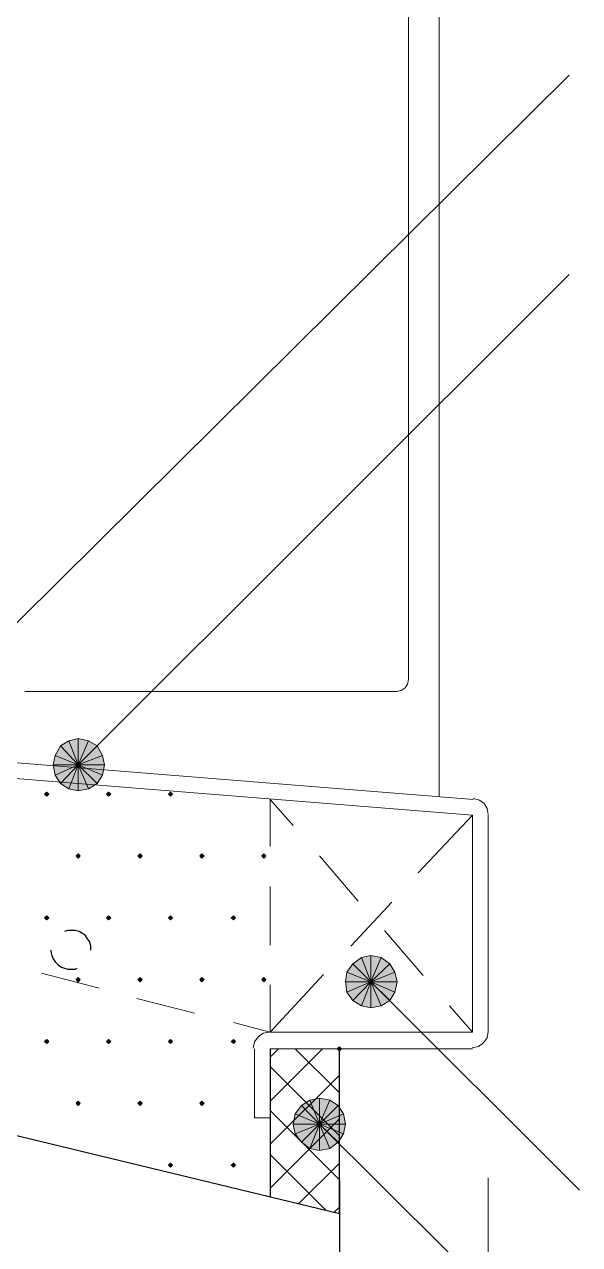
# Model space of a CAD drawing. Header units: millimetres. Extents: x 0 to 420, y 0 to 297.
# Drawn here: x 155.72 to 166.92, y 178.38 to 203.02 of the extents above; entities that cross this region are included whole.
import ezdxf

# ---------------------------------------------------------------- set-up
doc = ezdxf.new("R2010")
doc.units = ezdxf.units.MM

msp = doc.modelspace()

# ---------------------------------------------------------------- hatches: boundary and pattern name
h = msp.add_hatch(color=7)
h.paths.add_polyline_path([(156.612, 188.553), (156.443, 188.447), (156.803, 188.066), (156.612, 188.553)])
h.paths.add_polyline_path([(156.443, 188.447), (156.803, 188.066), (156.337, 188.256), (156.443, 188.447)])
h.paths.add_polyline_path([(156.803, 188.066), (156.337, 188.256), (156.295, 188.066), (156.803, 188.066)])
h = msp.add_hatch(color=7)
h.paths.add_polyline_path([(157.184, 188.447), (157.014, 188.553), (156.803, 188.066), (157.184, 188.447)])
h.paths.add_polyline_path([(157.014, 188.553), (156.803, 188.066), (156.803, 188.595), (157.014, 188.553)])
h.paths.add_polyline_path([(156.803, 188.066), (156.803, 188.595), (156.612, 188.553), (156.803, 188.066)])
for points in [[(157.29, 188.256), (157.184, 188.447), (156.803, 188.066), (157.29, 188.256)], [(156.168, 187.515), (156.146, 187.494), (156.125, 187.473), (156.146, 187.452), (156.168, 187.431), (156.189, 187.452), (156.21, 187.473), (156.189, 187.494), (156.168, 187.515)], [(157.417, 187.515), (157.395, 187.494), (157.374, 187.473), (157.395, 187.452), (157.417, 187.431), (157.438, 187.452), (157.459, 187.473), (157.438, 187.494), (157.417, 187.515)], [(158.665, 187.515), (158.644, 187.494), (158.623, 187.473), (158.644, 187.452), (158.665, 187.431), (158.687, 187.452), (158.708, 187.473), (158.687, 187.494), (158.665, 187.515)], [(156.803, 186.267), (156.782, 186.246), (156.76, 186.224), (156.782, 186.203), (156.803, 186.182), (156.824, 186.203), (156.845, 186.224), (156.824, 186.246), (156.803, 186.267)], [(158.052, 186.267), (158.03, 186.246), (158.009, 186.224), (158.03, 186.203), (158.052, 186.182), (158.073, 186.203), (158.094, 186.224), (158.073, 186.246), (158.052, 186.267)], [(159.3, 186.267), (159.279, 186.246), (159.258, 186.224), (159.279, 186.203), (159.3, 186.182), (159.321, 186.203), (159.343, 186.224), (159.321, 186.246), (159.3, 186.267)], [(160.549, 186.267), (160.528, 186.246), (160.507, 186.224), (160.528, 186.203), (160.549, 186.182), (160.57, 186.203), (160.592, 186.224), (160.57, 186.246), (160.549, 186.267)], [(156.168, 185.018), (156.146, 184.997), (156.125, 184.975), (156.146, 184.954), (156.168, 184.933), (156.189, 184.954), (156.21, 184.975), (156.189, 184.997), (156.168, 185.018)], [(157.417, 185.018), (157.395, 184.997), (157.374, 184.975), (157.395, 184.954), (157.417, 184.933), (157.438, 184.954), (157.459, 184.975), (157.438, 184.997), (157.417, 185.018)], [(158.665, 185.018), (158.644, 184.997), (158.623, 184.975), (158.644, 184.954), (158.665, 184.933), (158.687, 184.954), (158.708, 184.975), (158.687, 184.997), (158.665, 185.018)], [(159.935, 185.018), (159.914, 184.997), (159.893, 184.975), (159.914, 184.954), (159.935, 184.933), (159.957, 184.954), (159.978, 184.975), (159.957, 184.997), (159.935, 185.018)], [(156.803, 183.769), (156.782, 183.748), (156.76, 183.727), (156.782, 183.705), (156.803, 183.684), (156.824, 183.705), (156.845, 183.727), (156.824, 183.748), (156.803, 183.769)], [(158.052, 183.769), (158.03, 183.748), (158.009, 183.727), (158.03, 183.705), (158.052, 183.684), (158.073, 183.705), (158.094, 183.727), (158.073, 183.748), (158.052, 183.769)], [(159.3, 183.769), (159.279, 183.748), (159.258, 183.727), (159.279, 183.705), (159.3, 183.684), (159.321, 183.705), (159.343, 183.727), (159.321, 183.748), (159.3, 183.769)], [(160.549, 183.769), (160.528, 183.748), (160.507, 183.727), (160.528, 183.705), (160.549, 183.684), (160.57, 183.705), (160.592, 183.727), (160.57, 183.748), (160.549, 183.769)], [(162.92, 183.197), (163.089, 183.303), (162.708, 183.684), (162.92, 183.197)], [(156.168, 182.52), (156.146, 182.499), (156.125, 182.478), (156.146, 182.457), (156.168, 182.436), (156.189, 182.457), (156.21, 182.478), (156.189, 182.499), (156.168, 182.52)], [(157.417, 182.52), (157.395, 182.499), (157.374, 182.478), (157.395, 182.457), (157.417, 182.436), (157.438, 182.457), (157.459, 182.478), (157.438, 182.499), (157.417, 182.52)], [(158.665, 182.52), (158.644, 182.499), (158.623, 182.478), (158.644, 182.457), (158.665, 182.436), (158.687, 182.457), (158.708, 182.478), (158.687, 182.499), (158.665, 182.52)], [(159.935, 182.52), (159.914, 182.499), (159.893, 182.478), (159.914, 182.457), (159.935, 182.436), (159.957, 182.457), (159.978, 182.478), (159.957, 182.499), (159.935, 182.52)], [(162.073, 182.372), (162.052, 182.351), (162.031, 182.33), (162.052, 182.308), (162.073, 182.287), (162.094, 182.308), (162.116, 182.33), (162.094, 182.351), (162.073, 182.372)], [(156.803, 181.271), (156.782, 181.25), (156.76, 181.229), (156.782, 181.208), (156.803, 181.187), (156.824, 181.208), (156.845, 181.229), (156.824, 181.25), (156.803, 181.271)], [(158.052, 181.271), (158.03, 181.25), (158.009, 181.229), (158.03, 181.208), (158.052, 181.187), (158.073, 181.208), (158.094, 181.229), (158.073, 181.25), (158.052, 181.271)], [(159.3, 181.271), (159.279, 181.25), (159.258, 181.229), (159.279, 181.208), (159.3, 181.187), (159.321, 181.208), (159.343, 181.229), (159.321, 181.25), (159.3, 181.271)], [(161.883, 180.319), (162.052, 180.446), (161.671, 180.806), (161.883, 180.319)], [(158.665, 180.022), (158.644, 180.001), (158.623, 179.98), (158.644, 179.959), (158.665, 179.938), (158.687, 179.959), (158.708, 179.98), (158.687, 180.001), (158.665, 180.022)], [(159.935, 180.022), (159.914, 180.001), (159.893, 179.98), (159.914, 179.959), (159.935, 179.938), (159.957, 179.959), (159.978, 179.98), (159.957, 180.001), (159.935, 180.022)]]:
    msp.add_hatch(color=7).paths.add_polyline_path(points)
h = msp.add_hatch(color=7)
h.paths.add_polyline_path([(156.295, 188.066), (156.337, 187.854), (156.803, 188.066), (156.295, 188.066)])
h.paths.add_polyline_path([(156.337, 187.854), (156.803, 188.066), (156.443, 187.685), (156.337, 187.854)])
h.paths.add_polyline_path([(156.803, 188.066), (156.443, 187.685), (156.612, 187.579), (156.803, 188.066)])
h = msp.add_hatch(color=7)
h.paths.add_polyline_path([(156.612, 187.579), (156.803, 187.537), (156.803, 188.066), (156.612, 187.579)])
h.paths.add_polyline_path([(156.803, 187.537), (156.803, 188.066), (157.014, 187.579), (156.803, 187.537)])
h.paths.add_polyline_path([(156.803, 188.066), (157.014, 187.579), (157.184, 187.685), (156.803, 188.066)])
h = msp.add_hatch(color=7)
h.paths.add_polyline_path([(157.184, 187.685), (157.29, 187.854), (156.803, 188.066), (157.184, 187.685)])
h.paths.add_polyline_path([(157.29, 187.854), (156.803, 188.066), (157.332, 188.066), (157.29, 187.854)])
h.paths.add_polyline_path([(156.803, 188.066), (157.332, 188.066), (157.29, 188.256), (156.803, 188.066)])
h = msp.add_hatch(color=7)
h.paths.add_polyline_path([(162.708, 184.213), (162.518, 184.171), (162.708, 183.684), (162.708, 184.213)])
h.paths.add_polyline_path([(162.518, 184.171), (162.708, 183.684), (162.348, 184.044), (162.518, 184.171)])
h.paths.add_polyline_path([(162.708, 183.684), (162.348, 184.044), (162.221, 183.875), (162.708, 183.684)])
h = msp.add_hatch(color=7)
h.paths.add_polyline_path([(163.195, 183.875), (163.089, 184.044), (162.708, 183.684), (163.195, 183.875)])
h.paths.add_polyline_path([(163.089, 184.044), (162.708, 183.684), (162.92, 184.171), (163.089, 184.044)])
h.paths.add_polyline_path([(162.708, 183.684), (162.92, 184.171), (162.708, 184.213), (162.708, 183.684)])
h = msp.add_hatch(color=7)
h.paths.add_polyline_path([(162.221, 183.875), (162.2, 183.684), (162.708, 183.684), (162.221, 183.875)])
h.paths.add_polyline_path([(162.2, 183.684), (162.708, 183.684), (162.221, 183.473), (162.2, 183.684)])
h.paths.add_polyline_path([(162.708, 183.684), (162.221, 183.473), (162.348, 183.303), (162.708, 183.684)])
h = msp.add_hatch(color=7)
h.paths.add_polyline_path([(163.089, 183.303), (163.195, 183.473), (162.708, 183.684), (163.089, 183.303)])
h.paths.add_polyline_path([(163.195, 183.473), (162.708, 183.684), (163.237, 183.684), (163.195, 183.473)])
h.paths.add_polyline_path([(162.708, 183.684), (163.237, 183.684), (163.195, 183.875), (162.708, 183.684)])
h = msp.add_hatch(color=7)
h.paths.add_polyline_path([(162.348, 183.303), (162.518, 183.197), (162.708, 183.684), (162.348, 183.303)])
h.paths.add_polyline_path([(162.518, 183.197), (162.708, 183.684), (162.708, 183.155), (162.518, 183.197)])
h.paths.add_polyline_path([(162.708, 183.684), (162.708, 183.155), (162.92, 183.197), (162.708, 183.684)])
h = msp.add_hatch(color=7)
h.paths.add_polyline_path([(161.671, 181.335), (161.48, 181.292), (161.671, 180.806), (161.671, 181.335)])
h.paths.add_polyline_path([(161.48, 181.292), (161.671, 180.806), (161.311, 181.187), (161.48, 181.292)])
h.paths.add_polyline_path([(161.671, 180.806), (161.311, 181.187), (161.184, 181.017), (161.671, 180.806)])
h = msp.add_hatch(color=7)
h.paths.add_polyline_path([(162.158, 181.017), (162.052, 181.187), (161.671, 180.806), (162.158, 181.017)])
h.paths.add_polyline_path([(162.052, 181.187), (161.671, 180.806), (161.883, 181.292), (162.052, 181.187)])
h.paths.add_polyline_path([(161.671, 180.806), (161.883, 181.292), (161.671, 181.335), (161.671, 180.806)])
h = msp.add_hatch(color=7)
h.paths.add_polyline_path([(161.184, 181.017), (161.142, 180.806), (161.671, 180.806), (161.184, 181.017)])
h.paths.add_polyline_path([(161.142, 180.806), (161.671, 180.806), (161.184, 180.615), (161.142, 180.806)])
h.paths.add_polyline_path([(161.671, 180.806), (161.184, 180.615), (161.311, 180.446), (161.671, 180.806)])
h = msp.add_hatch(color=7)
h.paths.add_polyline_path([(162.052, 180.446), (162.158, 180.615), (161.671, 180.806), (162.052, 180.446)])
h.paths.add_polyline_path([(162.158, 180.615), (161.671, 180.806), (162.2, 180.806), (162.158, 180.615)])
h.paths.add_polyline_path([(161.671, 180.806), (162.2, 180.806), (162.158, 181.017), (161.671, 180.806)])
h = msp.add_hatch(color=7)
h.paths.add_polyline_path([(161.311, 180.446), (161.48, 180.319), (161.671, 180.806), (161.311, 180.446)])
h.paths.add_polyline_path([(161.48, 180.319), (161.671, 180.806), (161.671, 180.276), (161.48, 180.319)])
h.paths.add_polyline_path([(161.671, 180.806), (161.671, 180.276), (161.883, 180.319), (161.671, 180.806)])

# ---------------------------------------------------------------- linework, layer by layer
at = {"lineweight": 13}
for points in [[(163.47, 220.133), (163.47, 189.78)], [(164.084, 220.133), (164.084, 187.431)], [(154.03, 189.421), (166.709, 201.994)], [(156.803, 188.066), (166.709, 197.972)], [(163.227, 189.547), (163.322, 189.567), (163.399, 189.619), (163.451, 189.696), (163.47, 189.791)], [(155.723, 189.547), (159.47, 189.547)], [(159.47, 189.547), (163.237, 189.547)], [(152.887, 188.32), (164.783, 187.367)], [(152.845, 188.002), (164.761, 187.05)], [(160.676, 186.415), (160.676, 187.367), (161.142, 186.838)], [(165.079, 187.06), (165.056, 187.181), (164.993, 187.282), (164.898, 187.354), (164.78, 187.387)], [(163.661, 185.886), (164.761, 187.05)], [(164.761, 182.668), (164.761, 187.05)], [(165.079, 187.05), (165.079, 182.668)], [(161.671, 186.224), (162.454, 185.314)], [(160.676, 184.425), (160.676, 185.611)], [(162.306, 184.404), (163.132, 185.293)], [(162.983, 184.721), (163.767, 183.811)], [(157.226, 183.557), (156.062, 183.854)], [(160.676, 182.668), (161.756, 183.832)], [(160.676, 182.668), (160.676, 183.621)], [(162.708, 183.684), (166.92, 179.472)], [(159.152, 183.049), (157.988, 183.346)], [(164.296, 183.197), (164.761, 182.668)], [(160.676, 182.668), (159.935, 182.859)], [(160.666, 182.668), (160.538, 182.643), (160.434, 182.572), (160.363, 182.468), (160.337, 182.34)], [(164.761, 182.668), (160.676, 182.668)], [(164.751, 182.351), (164.878, 182.377), (164.983, 182.447), (165.053, 182.551), (165.079, 182.679)], [(160.676, 180.933), (160.359, 180.933), (160.359, 182.33)], [(164.761, 182.33), (160.676, 182.33)], [(160.676, 182.16), (160.846, 182.33)], [(160.676, 181.271), (161.735, 182.33)], [(162.073, 181.441), (161.184, 182.33)], [(162.073, 180.573), (160.676, 181.97)], [(160.676, 180.403), (162.073, 181.8)], [(162.073, 179.684), (160.676, 181.081)], [(160.676, 179.514), (162.073, 180.912)], [(161.671, 180.806), (166.836, 175.662)], [(161.798, 179.07), (160.676, 180.192)], [(161.248, 179.197), (162.073, 180.022)], [(165.079, 179.726), (165.079, 172.297)], [(161.967, 179.028), (162.073, 179.133)]]:
    msp.add_lwpolyline(points, dxfattribs=at)
at = {"lineweight": 25}
for points in [[(128.037, 190.309), (131.085, 186.499), (162.073, 179.006)], [(157.057, 184.319), (157.057, 184.404), (157.036, 184.489), (156.993, 184.552), (156.951, 184.616), (156.887, 184.658), (156.824, 184.7), (156.739, 184.721), (156.676, 184.721), (156.591, 184.721), (156.528, 184.7)], [(156.252, 184.319), (156.252, 184.298), (156.274, 184.213), (156.295, 184.15), (156.337, 184.087), (156.401, 184.023), (156.464, 183.981), (156.528, 183.959), (156.591, 183.938), (156.676, 183.938), (156.739, 183.938), (156.782, 183.959)], [(162.073, 179.684), (162.073, 170.349)]]:
    msp.add_lwpolyline(points, dxfattribs=at)
at = {"lineweight": 0}
for points in [[(156.612, 188.553), (156.443, 188.447), (156.803, 188.066)], [(156.803, 188.066), (156.803, 188.595), (156.612, 188.553)], [(157.014, 188.553), (156.803, 188.066), (156.803, 188.595)], [(157.184, 188.447), (157.014, 188.553), (156.803, 188.066)], [(156.443, 188.447), (156.803, 188.066), (156.337, 188.256)], [(157.29, 188.256), (157.184, 188.447), (156.803, 188.066)], [(156.803, 188.066), (156.337, 188.256), (156.295, 188.066)], [(156.295, 188.066), (156.337, 187.854), (156.803, 188.066)], [(156.337, 187.854), (156.803, 188.066), (156.443, 187.685)], [(156.803, 188.066), (156.443, 187.685), (156.612, 187.579)], [(156.612, 187.579), (156.803, 187.537), (156.803, 188.066)], [(156.803, 188.066), (157.332, 188.066), (157.29, 188.256)], [(156.803, 187.537), (156.803, 188.066), (157.014, 187.579)], [(156.803, 188.066), (157.014, 187.579), (157.184, 187.685)], [(157.184, 187.685), (157.29, 187.854), (156.803, 188.066)], [(157.29, 187.854), (156.803, 188.066), (157.332, 188.066)], [(156.168, 187.515), (156.146, 187.494), (156.125, 187.473), (156.146, 187.452), (156.168, 187.431), (156.189, 187.452), (156.21, 187.473), (156.189, 187.494)], [(157.417, 187.515), (157.395, 187.494), (157.374, 187.473), (157.395, 187.452), (157.417, 187.431), (157.438, 187.452), (157.459, 187.473), (157.438, 187.494)], [(158.665, 187.515), (158.644, 187.494), (158.623, 187.473), (158.644, 187.452), (158.665, 187.431), (158.687, 187.452), (158.708, 187.473), (158.687, 187.494)], [(156.803, 186.267), (156.782, 186.246), (156.76, 186.224), (156.782, 186.203), (156.803, 186.182), (156.824, 186.203), (156.845, 186.224), (156.824, 186.246)], [(158.052, 186.267), (158.03, 186.246), (158.009, 186.224), (158.03, 186.203), (158.052, 186.182), (158.073, 186.203), (158.094, 186.224), (158.073, 186.246)], [(159.3, 186.267), (159.279, 186.246), (159.258, 186.224), (159.279, 186.203), (159.3, 186.182), (159.321, 186.203), (159.343, 186.224), (159.321, 186.246)], [(160.549, 186.267), (160.528, 186.246), (160.507, 186.224), (160.528, 186.203), (160.549, 186.182), (160.57, 186.203), (160.592, 186.224), (160.57, 186.246)], [(156.168, 185.018), (156.146, 184.997), (156.125, 184.975), (156.146, 184.954), (156.168, 184.933), (156.189, 184.954), (156.21, 184.975), (156.189, 184.997)], [(157.417, 185.018), (157.395, 184.997), (157.374, 184.975), (157.395, 184.954), (157.417, 184.933), (157.438, 184.954), (157.459, 184.975), (157.438, 184.997)], [(158.665, 185.018), (158.644, 184.997), (158.623, 184.975), (158.644, 184.954), (158.665, 184.933), (158.687, 184.954), (158.708, 184.975), (158.687, 184.997)], [(159.935, 185.018), (159.914, 184.997), (159.893, 184.975), (159.914, 184.954), (159.935, 184.933), (159.957, 184.954), (159.978, 184.975), (159.957, 184.997)], [(162.518, 184.171), (162.708, 183.684), (162.348, 184.044)], [(162.708, 184.213), (162.518, 184.171), (162.708, 183.684)], [(162.708, 183.684), (162.92, 184.171), (162.708, 184.213)], [(163.089, 184.044), (162.708, 183.684), (162.92, 184.171)], [(162.221, 183.875), (162.2, 183.684), (162.708, 183.684)], [(162.708, 183.684), (162.348, 184.044), (162.221, 183.875)], [(163.195, 183.875), (163.089, 184.044), (162.708, 183.684)], [(162.708, 183.684), (163.237, 183.684), (163.195, 183.875)], [(156.803, 183.769), (156.782, 183.748), (156.76, 183.727), (156.782, 183.705), (156.803, 183.684), (156.824, 183.705), (156.845, 183.727), (156.824, 183.748)], [(158.052, 183.769), (158.03, 183.748), (158.009, 183.727), (158.03, 183.705), (158.052, 183.684), (158.073, 183.705), (158.094, 183.727), (158.073, 183.748)], [(159.3, 183.769), (159.279, 183.748), (159.258, 183.727), (159.279, 183.705), (159.3, 183.684), (159.321, 183.705), (159.343, 183.727), (159.321, 183.748)], [(160.549, 183.769), (160.528, 183.748), (160.507, 183.727), (160.528, 183.705), (160.549, 183.684), (160.57, 183.705), (160.592, 183.727), (160.57, 183.748)], [(162.2, 183.684), (162.708, 183.684), (162.221, 183.473)], [(162.708, 183.684), (162.221, 183.473), (162.348, 183.303)], [(162.348, 183.303), (162.518, 183.197), (162.708, 183.684)], [(162.518, 183.197), (162.708, 183.684), (162.708, 183.155)], [(163.089, 183.303), (163.195, 183.473), (162.708, 183.684)], [(163.195, 183.473), (162.708, 183.684), (163.237, 183.684)], [(162.708, 183.684), (162.708, 183.155), (162.92, 183.197)], [(162.92, 183.197), (163.089, 183.303), (162.708, 183.684)], [(156.168, 182.52), (156.146, 182.499), (156.125, 182.478), (156.146, 182.457), (156.168, 182.436), (156.189, 182.457), (156.21, 182.478), (156.189, 182.499)], [(157.417, 182.52), (157.395, 182.499), (157.374, 182.478), (157.395, 182.457), (157.417, 182.436), (157.438, 182.457), (157.459, 182.478), (157.438, 182.499)], [(158.665, 182.52), (158.644, 182.499), (158.623, 182.478), (158.644, 182.457), (158.665, 182.436), (158.687, 182.457), (158.708, 182.478), (158.687, 182.499)], [(159.935, 182.52), (159.914, 182.499), (159.893, 182.478), (159.914, 182.457), (159.935, 182.436), (159.957, 182.457), (159.978, 182.478), (159.957, 182.499)], [(162.073, 182.372), (162.052, 182.351), (162.031, 182.33), (162.052, 182.308), (162.073, 182.287), (162.094, 182.308), (162.116, 182.33), (162.094, 182.351)], [(156.803, 181.271), (156.782, 181.25), (156.76, 181.229), (156.782, 181.208), (156.803, 181.187), (156.824, 181.208), (156.845, 181.229), (156.824, 181.25)], [(158.052, 181.271), (158.03, 181.25), (158.009, 181.229), (158.03, 181.208), (158.052, 181.187), (158.073, 181.208), (158.094, 181.229), (158.073, 181.25)], [(159.3, 181.271), (159.279, 181.25), (159.258, 181.229), (159.279, 181.208), (159.3, 181.187), (159.321, 181.208), (159.343, 181.229), (159.321, 181.25)], [(161.671, 180.806), (161.311, 181.187), (161.184, 181.017)], [(161.48, 181.292), (161.671, 180.806), (161.311, 181.187)], [(161.671, 181.335), (161.48, 181.292), (161.671, 180.806)], [(161.671, 180.806), (161.883, 181.292), (161.671, 181.335)], [(162.052, 181.187), (161.671, 180.806), (161.883, 181.292)], [(162.158, 181.017), (162.052, 181.187), (161.671, 180.806)], [(161.184, 181.017), (161.142, 180.806), (161.671, 180.806)], [(161.671, 180.806), (162.2, 180.806), (162.158, 181.017)], [(161.142, 180.806), (161.671, 180.806), (161.184, 180.615)], [(161.671, 180.806), (161.184, 180.615), (161.311, 180.446)], [(161.311, 180.446), (161.48, 180.319), (161.671, 180.806)], [(161.48, 180.319), (161.671, 180.806), (161.671, 180.276)], [(162.052, 180.446), (162.158, 180.615), (161.671, 180.806)], [(162.158, 180.615), (161.671, 180.806), (162.2, 180.806)], [(161.671, 180.806), (161.671, 180.276), (161.883, 180.319)], [(161.883, 180.319), (162.052, 180.446), (161.671, 180.806)], [(158.665, 180.022), (158.644, 180.001), (158.623, 179.98), (158.644, 179.959), (158.665, 179.938), (158.687, 179.959), (158.708, 179.98), (158.687, 180.001)], [(159.935, 180.022), (159.914, 180.001), (159.893, 179.98), (159.914, 179.959), (159.935, 179.938), (159.957, 179.959), (159.978, 179.98), (159.957, 180.001)]]:
    msp.add_lwpolyline(points, close=True, dxfattribs=at)
at = {"lineweight": 30}
for points in [[(160.676, 182.33), (160.676, 179.345)], [(162.073, 179.006), (162.073, 182.33)]]:
    msp.add_lwpolyline(points, dxfattribs=at)

doc.saveas('drawing.dxf')
